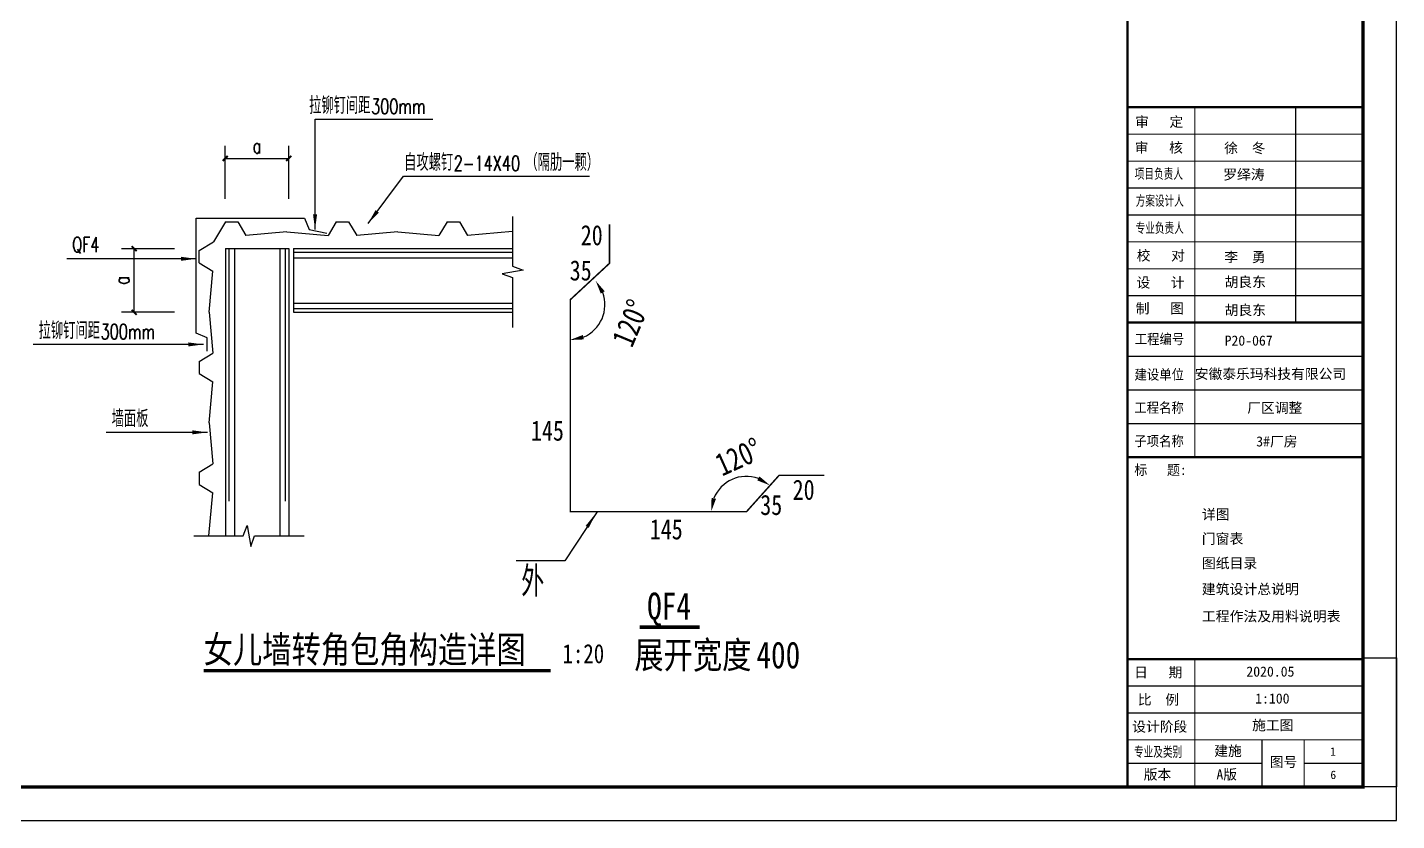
# Model space of a CAD drawing. Extents: x 683431 to 951238, y -788560 to -543702.
# Drawn here: x 843232 to 883931, y -788560 to -764985 of the extents above; entities that cross this region are included whole.
import ezdxf
from ezdxf.enums import TextEntityAlignment as Align

# ---------------------------------------------------------------- set-up
doc = ezdxf.new("R2010")
doc.units = 0
doc.header["$LTSCALE"] = 1000
doc.header["$MEASUREMENT"] = 0
doc.linetypes.add('HIDDEN', pattern=[7.5, 5, -2.5])
for name, color, linetype in [('BZ_标准图框', 7, 'Continuous'), ('PUB_DIM', 3, 'Continuous'), ('PUB_TEXT', 3, 'Continuous'), ('PUB_TITLE', 4, 'Continuous'), ('RAIL', 163, 'Continuous'), ('TK(图框线)', 45, 'Continuous')]:
    doc.layers.add(name, color=color, linetype=linetype)
doc.layers.add('VHSoft_barcode', color=7, linetype='Continuous', plot=False)
doc.styles.add('-宋体', font='', dxfattribs={"width": 0.8})
doc.styles.add('_TCH_DIM', font='SIMPLEX', dxfattribs={"bigfont": 'GBCBIG'})
doc.styles.add('_TCH_DIM_T3', font='SIMPLEX', dxfattribs={"width": 0.705882, "bigfont": 'GBCBIG'})
doc.styles.add('HT', font='')
doc.styles.add('TESD', font='tssdeng.shx', dxfattribs={"width": 0.8, "bigfont": '_hztxt.shx'})
doc.styles.add('宋体', font='')
doc.styles.get('-宋体').set_extended_font_data('SimSun')
doc.styles.get('HT').set_extended_font_data('SimHei')
doc.styles.get('宋体').set_extended_font_data('SimSun')
doc.dimstyles.new('_TCH_ARCH&&100', dxfattribs={"dimtxt": 297.5, "dimasz": 100, "dimexe": 250, "dimexo": 300, "dimgap": 126.25, "dimtad": 1, "dimdec": 0, "dimzin": 0, "dimdsep": 46, "dimtxsty": '_TCH_DIM_T3', "dimblk": 'ARCHTICK', "dimcen": 0.09, "dimazin": 2, "dimtfac": 1, "dimtdec": 0, "dimtix": 1, "dimtmove": 2, "dimatfit": 3, "dimfxl": 0, "dimtolj": 1, "dimtzin": 0, "dimarcsym": 0})

# ---------------------------------------------------------------- blocks, each defined once
blk = doc.blocks.new('_ARROW')
blk.add_solid([(0, 0), (-1, 0.1), (-1, -0.1)])
blk = doc.blocks.new('_ArchTick')
at = {"color": 0, "linetype": 'ByBlock', "const_width": 0.4}
blk.add_lwpolyline([(-0.5, -0.5), (0.5, 0.5)], dxfattribs=at)
blk = doc.blocks.new('*D28')
at = {"layer": 'Defpoints', "color": 0}
for p in [(4175, 8896), (5275, 8896), (5275, 7636)]:
    blk.add_point(p, dxfattribs=at)
at = {"layer": 'PUB_DIM', "color": 0, "lineweight": -2}
for p, q in [((4975, 8896), (3925, 8896)), ((4175, 7636), (4175, 8896)), ((4975, 7636), (3925, 7636))]:
    blk.add_line(p, q, dxfattribs=at)
at = {"layer": 'PUB_DIM', "color": 0, "lineweight": -2, "xscale": 100, "yscale": 100, "zscale": 100}
for p, rotation in [((4175, 8896), 90), ((4175, 7636), 270)]:
    blk.add_blockref('_ArchTick', p, dxfattribs=dict(at, rotation=rotation))
at = {"layer": 'PUB_DIM', "color": 7, "insert": (3926, 8266), "char_height": 297.5, "attachment_point": 5, "rotation": 90, "style": '_TCH_DIM_T3'}
blk.add_mtext('\\A1;a', dxfattribs=at)
blk = doc.blocks.new('*D29')
at = {"layer": 'Defpoints', "color": 0}
for p in [(7239, 10684), (5981, 9584), (7239, 9584)]:
    blk.add_point(p, dxfattribs=at)
at = {"layer": 'PUB_DIM', "color": 0, "lineweight": -2}
for p, q in [((5981, 9884), (5981, 10934)), ((7239, 9884), (7239, 10934)), ((5981, 10684), (7239, 10684))]:
    blk.add_line(p, q, dxfattribs=at)
at = {"layer": 'PUB_DIM', "color": 0, "lineweight": -2, "xscale": 100, "yscale": 100, "zscale": 100, "rotation": 180}
blk.add_blockref('_ArchTick', (5981, 10684), dxfattribs=at)
at = {"layer": 'PUB_DIM', "color": 0, "lineweight": -2, "xscale": 100, "yscale": 100, "zscale": 100}
blk.add_blockref('_ArchTick', (7239, 10684), dxfattribs=at)
at = {"layer": 'PUB_DIM', "color": 7, "insert": (6610, 10933), "char_height": 297.5, "attachment_point": 5, "style": '_TCH_DIM_T3'}
blk.add_mtext('\\A1;a', dxfattribs=at)
blk = doc.blocks.new('ht34rwe4')
h = blk.add_hatch(color=1)
h.paths.add_polyline_path([(738520, -622688), (738520, -619537), (737594, -619537), (737003, -620561), (735676, -620561), (735676, -619844), (735676, -619537), (735369, -619537), (735369, -620868), (737180, -620868), (737771, -619844), (738213, -619844), (738213, -622381), (738059, -622381), (737468, -621357), (735369, -621357), (735369, -622688), (735676, -622688), (735676, -622381), (735676, -621869), (737172, -621869), (737645, -622688)])
h.paths.add_polyline_path([(737822, -622381), (737349, -621562), (735676, -621562), (735676, -621459), (737409, -621459), (737941, -622381)], flags=16)
h = blk.add_hatch(color=1)
h.paths.add_polyline_path([(737468, -622688), (737290, -622381), (737058, -622381), (737058, -622688)])
h.paths.add_polyline_path([(736905, -622381), (736649, -622381), (736649, -622688), (736905, -622688)])
h.paths.add_polyline_path([(736495, -622381), (736239, -622381), (736239, -622688), (736495, -622688)])
h.paths.add_polyline_path([(735829, -622688), (736085, -622688), (736085, -622381), (735829, -622381)])
h.paths.add_polyline_path([(736884, -620356), (737062, -620049), (735881, -620049), (735881, -620356)])
h.paths.add_polyline_path([(737417, -619537), (737058, -619537), (737058, -619844), (737239, -619844)])
h.paths.add_polyline_path([(736905, -619537), (736649, -619537), (736649, -619844), (736905, -619844)])
h.paths.add_polyline_path([(736239, -619844), (736495, -619844), (736495, -619537), (736239, -619537)])
h.paths.add_polyline_path([(736085, -619844), (736085, -619537), (735829, -619537), (735829, -619844)])
for points in [[(735676, -619537), (735369, -619537), (735369, -620868), (737180, -620868), (737771, -619844), (738213, -619844), (738213, -622381), (738059, -622381), (737468, -621357), (735369, -621357), (735369, -622688), (735676, -622688)], [(735676, -619537), (735676, -619844)], [(735676, -621869), (737172, -621869), (737645, -622688), (738520, -622688), (738520, -619537), (737594, -619537), (737003, -620561), (735676, -620561), (735676, -619844)], [(737417, -619537), (737058, -619537), (737058, -619844), (737239, -619844)], [(737417, -619537), (737239, -619844)], [(737941, -622381), (737409, -621459), (735676, -621459)], [(735676, -621562), (735676, -621459)], [(737822, -622381), (737349, -621562), (735676, -621562)], [(735676, -622381), (735676, -621869)], [(737645, -622688), (737316, -622118)], [(735676, -622381), (735676, -622688)], [(737290, -622381), (737058, -622381), (737058, -622688), (737468, -622688)], [(737468, -622688), (737290, -622381)], [(737941, -622381), (737822, -622381)]]:
    blk.add_lwpolyline(points)
for points in [[(736085, -619537), (735829, -619537), (735829, -619844), (736085, -619844)], [(736495, -619537), (736239, -619537), (736239, -619844), (736495, -619844)], [(736905, -619537), (736649, -619537), (736649, -619844), (736905, -619844)], [(736884, -620356), (737062, -620049), (735881, -620049), (735881, -620356)], [(736085, -622381), (735829, -622381), (735829, -622688), (736085, -622688)], [(736495, -622381), (736239, -622381), (736239, -622688), (736495, -622688)], [(736905, -622381), (736649, -622381), (736649, -622688), (736905, -622688)]]:
    blk.add_lwpolyline(points, close=True)
at = {"layer": 'BZ_标准图框'}
for points, const_width in [([(684531, -617629), (741931, -617629)], 70), ([(685231, -617629), (685231, -621629)], 35), ([(685931, -617629), (685931, -624629)], 35), ([(685931, -617629), (685931, -624629)], 35), ([(686731, -617629), (686731, -624629)], 35), ([(687531, -617629), (687531, -624629)], 35), ([(688331, -617629), (688331, -624629)], 70), ([(694331, -617629), (694331, -624629)], 70), ([(695331, -617629), (695331, -624629)], 35), ([(696331, -617629), (696331, -624629)], 35), ([(697331, -617629), (697331, -624629)], 35), ([(698331, -617629), (698331, -624629)], 70), ([(699131, -617629), (699131, -624629)], 35), ([(699131, -617629), (699131, -624629)], 35), ([(699931, -617629), (699931, -624629)], 35), ([(700731, -617629), (700731, -624629)], 35), ([(701531, -617629), (701531, -624629)], 35), ([(702331, -617629), (702331, -624629)], 35), ([(703131, -617629), (703131, -624629)], 35), ([(703931, -617629), (703931, -624629)], 35), ([(704731, -617629), (704731, -624629)], 70), ([(714001, -624629), (714001, -617629)], 50), ([(714801, -624629), (714801, -617629)], 35), ([(715601, -624629), (715601, -617629)], 35), ([(716401, -624629), (716401, -617629)], 35), ([(717201, -624629), (717201, -617629)], 35), ([(718001, -624629), (718001, -617629)], 35), ([(718801, -617629), (718801, -624629)], 70), ([(728819, -617661), (728819, -624661)], 70), ([(684531, -619629), (685931, -619629)], 35), ([(685931, -619629), (688331, -619629)], 35), ([(694331, -619629), (704731, -619629)], 35), ([(718801, -619629), (714001, -619629)], 35), ([(684531, -621629), (685931, -621629)], 35), ([(698330, -622629), (704731, -622629)], 35), ([(718801, -622629), (714001, -622629)], 35), ([(684531, -622879), (685931, -622879)], 35), ([(685231, -622879), (685231, -624629)], 35)]:
    blk.add_lwpolyline(points, dxfattribs=dict(at, const_width=const_width))
at = {"layer": 'VHSoft_barcode'}
blk.add_lwpolyline([(684531, -624629), (688364, -624629), (688364, -625629), (684531, -625629)], close=True, dxfattribs=at)
at = {"layer": 'BZ_标准图框', "style": 'HT'}
for s, p in [('设计阶段', (686175, -617770)), ('版本 ', (684754, -618112)), ('比  例', (686977, -617938)), ('日   期', (687787, -617826)), ('制   图', (698605, -617874)), ('设   计', (699374, -617897)), ('校   对', (700176, -617903)), ('审   核', (703384, -617844)), ('审   定', (704150, -617857)), ('出图专用章', (713476, -617900)), ('电   气', (714246, -617926)), ('暖   通', (715020, -617936)), ('结   构', (716654, -617927)), ('建   筑', (717439, -617923)), ('注册师印章', (728185, -617930)), ('会签', (718267, -620191)), ('(正楷)', (718258, -621112)), ('图号', (685126, -621860))]:
    blk.add_text(s, height=300, rotation=270, dxfattribs=at).set_placement(p)
for s, height, width, p in [('专业及类别', 300, 0.7, (685428, -617822)), ('标   题:', 300, 0.95, (693803, -617831)), ('子项名称', 300, 0.9, (694662, -617830)), ('工程名称', 300, 0.9, (695653, -617830)), ('建设单位', 300, 0.9, (696639, -617837)), ('工程编号', 300, 0.9, (697693, -617844)), ('专业负责人', 300, 0.7, (700999, -617871)), ('方案设计人', 300, 0.7, (701806, -617872)), ('项目负责人', 300, 0.7, (702608, -617845)), ('给 排 水', 300, 0.85, (715836, -617918)), ('会签', 300, 0.85, (718227, -617923)), ('工程设计证书编号（甲级）：A134023074', 400, 0.6, (732360, -617920)), ('专业', 300, 0.85, (718218, -618665))]:
    blk.add_text(s, height=height, rotation=270, dxfattribs=dict(at, width=width)).set_placement(p)
at = {"layer": 'BZ_标准图框', "style": 'HT', "width": 0.5}
blk.add_text('宣城市建筑设计院有限公司', height=700, rotation=270, dxfattribs=at).set_placement((733527, -621091), align=Align.CENTER)
at = {"layer": 'TK(图框线)'}
for s, style, p in [('安徽泰乐玛科技有限公司', 'HT', (696658, -619629)), ('建施', 'HT', (685454, -620207)), ('A版', 'HT', (684754, -620273)), ('P20-067', '宋体', (697648, -620516)), ('胡良东', 'HT', (698555, -620516)), ('胡良东', 'HT', (699391, -620516)), ('李  勇', 'HT', (700131, -620509)), ('罗绎涛', 'HT', (702584, -620476)), ('徐  冬', 'HT', (703371, -620505)), ('周百平', 'HT', (716644, -620646)), ('董  荣', 'HT', (714252, -620646)), ('张  涛', 'HT', (715847, -620646)), ('胡良东', 'HT', (717469, -620646)), ('施工图', 'HT', (686218, -621333)), ('1:100', 'HT', (687011, -621425)), ('2020.05', 'HT', (687811, -621163)), ('厂区调整', 'HT', (695651, -621189))]:
    blk.add_text(s, height=300, rotation=270, dxfattribs=dict(at, style=style)).set_placement(p)
blk = doc.blocks.new('A$C30C515F8')
at = {"color": 3}
for p, q in [((5983.8, 9424.9), (5744.3, 9028.5)), ((5983.8, 9424.9), (6227.2, 9424.9)), ((6227.2, 9424.9), (6390.4, 9154.9)), ((7203.5, 9226.9), (6390.4, 9154.9)), ((7203.5, 9226.9), (8016.7, 9154.9)), ((8179.8, 9424.9), (8016.7, 9154.9)), ((8179.8, 9424.9), (8423.2, 9424.9)), ((8423.2, 9424.9), (8586.4, 9154.9)), ((9399.5, 9226.9), (8586.4, 9154.9)), ((9399.5, 9226.9), (10212.7, 9154.9)), ((10375.8, 9424.9), (10212.7, 9154.9)), ((10375.8, 9424.9), (10619.2, 9424.9)), ((10619.2, 9424.9), (10782.4, 9154.9)), ((11675.3, 9233.9), (10782.4, 9154.9)), ((5463.3, 8858.7), (5744.3, 9028.5)), ((5463.3, 8615.4), (5463.3, 8858.7)), ((5982.2, 8896.2), (7242.2, 8896.2)), ((5982.2, 8896.2), (5982.2, 3203.6)), ((6162.2, 8896.2), (6162.2, 3203.6)), ((7062.2, 8896.2), (7062.2, 3203.6)), ((7242.2, 8896.2), (7242.2, 3203.6)), ((7332.2, 8896.2), (7332.2, 7636.2)), ((7332.2, 8896.2), (11675.3, 8896.2)), ((7332.2, 8716.2), (11675.3, 8716.2)), ((5463.3, 8615.4), (5733.3, 8452.2)), ((5661.3, 7639), (5733.3, 8452.2)), ((5661.3, 7639), (5733.3, 6825.9)), ((7332.2, 7816.2), (11675.3, 7816.2)), ((7332.2, 7636.2), (11675.3, 7636.2)), ((5463.3, 6662.7), (5733.3, 6825.9)), ((5463.3, 6662.7), (5463.3, 6419.4)), ((5463.3, 6419.4), (5733.3, 6256.2)), ((5661.3, 5443), (5733.3, 6256.2)), ((5661.3, 5443), (5733.3, 4629.9)), ((5463.3, 4466.7), (5733.3, 4629.9)), ((5463.3, 4466.7), (5463.3, 4223.4)), ((5463.3, 4223.4), (5733.3, 4060.2)), ((5657.5, 3203.6), (5733.3, 4060.2))]:
    blk.add_line(p, q, dxfattribs=at)
at = {"color": 4, "linetype": 'HIDDEN'}
for p, q in [((6054.2, 8896.2), (6054.2, 3203.6)), ((7170.2, 8896.2), (7170.2, 3203.6)), ((7332.2, 8824.2), (11675.3, 8824.2)), ((7332.2, 7708.2), (11675.3, 7708.2))]:
    blk.add_line(p, q, dxfattribs=at)
at = {"color": 2}
blk.add_lwpolyline([(5623.9, 6866.4), (5623.9, 7131.2), (5402.2, 7223), (5402.2, 9497.4), (7549.7, 9497.4), (7641.6, 9275.7), (7989.8, 9205.6)], dxfattribs=at)
at = {"color": 0, "linetype": 'ByBlock'}
for centre, start, end in [((12803.3, 7786.7), 292.8853, 20.30957), ((16308.7, 3684.4), 70.33966, 157.76394)]:
    blk.add_arc(centre, 700.1, start, end, dxfattribs=at)
for points in [[(13498.3, 8053.2), (13421.5, 8006.2), (13319.1, 8260.1)], [(13066.4, 7185.8), (13084.7, 7097.7), (12811.2, 7086.6)], [(16521.2, 4305), (16567.3, 4382.4), (16776.2, 4205.5)], [(15616.5, 3958), (15704.9, 3940.7), (15608.6, 3684.4)]]:
    blk.add_solid(points, dxfattribs=at)
at = {"layer": 'Defpoints', "color": 0, "linetype": 'ByBlock'}
for p in [(13295, 7288.3), (16283.5, 4384.1), (16954.3, 4404), (12819.3, 3684.4), (16308.7, 3684.4), (16308.7, 3684.4)]:
    blk.add_point(p, dxfattribs=at)
at = {"layer": 'PUB_DIM'}
for p, q in [((7759.6, 9273.8), (7759.6, 11460.2)), ((7759.6, 11460.2), (10095.8, 11460.2)), ((8809.8, 9395.7), (9513.9, 10332.4)), ((9513.9, 10332.4), (13196.3, 10332.4)), ((3830.6, 8695.3), (2842, 8695.3)), ((5402.2, 8695.3), (3830.6, 8695.3)), ((4252.2, 6998.8), (2176.9, 6998.8)), ((5545.9, 6998.8), (4252.2, 6998.8)), ((4838.6, 5256.7), (3623.1, 5256.7)), ((5627.4, 5256.7), (4838.6, 5256.7))]:
    blk.add_line(p, q, dxfattribs=at)
for points in [[(7759.6, 9273.8, 0, 80, 0), (7759.6, 9573.8, 0, 0, 0)], [(8809.8, 9395.7, 0, 80, 0), (8990.1, 9635.5, 0, 0, 0)], [(5402.2, 8695.3, 0, 80, 0), (5102.2, 8695.3, 0, 0, 0)], [(5545.9, 6998.8, 0, 80, 0), (5245.9, 6998.8, 0, 0, 0)], [(5627.4, 5256.7, 0, 80, 0), (5327.4, 5256.7, 0, 0, 0)]]:
    blk.add_lwpolyline(points, format="xyseb", dxfattribs=at)
for points in [[(11675.3, 9533.9), (11675.3, 8547.6), (11885.3, 8471.1), (11465.3, 8397.1), (11675.3, 8322.6), (11675.3, 7336.2)], [(13348.4, 3684.4), (12710.3, 2709.2), (11742.9, 2709.2)], [(5357.5, 3203.6), (6337.3, 3203.6), (6413.8, 3413.6), (6487.8, 2993.6), (6562.3, 3203.6), (7542.2, 3203.6)]]:
    blk.add_lwpolyline(points, dxfattribs=at)
at = {"layer": 'PUB_DIM', "const_width": 70}
for points in [[(14190.3, 1398.2), (15384.2, 1398.2)], [(5552.6, 535), (12429.1, 535)]]:
    blk.add_lwpolyline(points, dxfattribs=at)
at = {"layer": 'PUB_TEXT', "const_width": 30}
blk.add_lwpolyline([(17851, 4404), (16954.3, 4404), (16308.7, 3684.4), (12819.3, 3684.4), (12819.3, 7886.8), (13594.7, 8606.3), (13594.7, 9381.3)], dxfattribs=at)
at = {"layer": 'PUB_DIM', "xscale": -360.0000000000325, "yscale": 360.0000000000003, "zscale": 360, "rotation": 236.8024162969851}
blk.add_blockref('_ARROW', (13348.4, 3684.4), dxfattribs=at)
at = {"color": 0, "linetype": 'ByBlock', "char_height": 450, "attachment_point": 5, "style": '-宋体'}
for insert, rotation in [((14011.6, 7423.1), 67.38791), ((16150.6, 4770), 24.20755)]:
    blk.add_mtext('\\A1;120°', dxfattribs=dict(at, insert=insert, rotation=rotation))
at = {"layer": 'PUB_TEXT', "style": '_TCH_DIM'}
for s, p in [('拉铆钉间距', (7642, 11565.2)), ('自攻螺钉', (9525.1, 10437.4)), ('（隔肋一颗）', (11928, 10437.4)), ('拉铆钉间距', (2281.9, 7103.8)), ('墙面板', (3728.1, 5361.7))]:
    blk.add_text(s, height=337.59, dxfattribs=at).set_placement(p)
at = {"layer": 'PUB_TEXT'}
for s, height, style, width, p in [('300mm', 297.5, '_TCH_DIM', 0.705882, (8870.8, 11565.2)), ('2-14X40', 297.5, '_TCH_DIM', 0.705882, (10508, 10437.4)), ('20', 400, '-宋体', 0.8, (13024.4, 8963.2)), ('QF4', 297.5, '_TCH_DIM', 0.705882, (2947, 8828.6)), ('35', 400, '-宋体', 0.8, (12805.6, 8265.6)), ('300mm', 297.5, '_TCH_DIM', 0.705882, (3510.7, 7103.8)), ('145', 400, '-宋体', 0.8, (12038, 5091.7)), ('20', 400, '-宋体', 0.8, (17223.4, 3919.4)), ('35', 400, '-宋体', 0.8, (16581.6, 3618.9)), ('145', 400, '-宋体', 0.8, (14392.3, 3136.3)), ('外', 600, 'TESD', 0.8, (11845.8, 2001.7)), ('QF4', 531.65, '宋体', 0.8, (14340.3, 1548.2)), ('女儿墙转角包角构造详图', 531.646, '宋体', 0.8, (5552.6, 688)), ('展开宽度', 531.65, '宋体', 0.8, (14086.3, 580.2)), ('400', 531.65, '宋体', 0.8, (16505.9, 580.2)), ('1:20', 379.75, '宋体', 0.8, (12662.5, 682))]:
    blk.add_text(s, height=height, dxfattribs=dict(at, style=style, width=width)).set_placement(p)
at = {"layer": 'PUB_DIM'}
for p1, p2, picture, middle in [((5981.4, 9584.4), (7239.4, 9584.4), '*D29', (6610.4, 10933.2)), ((5274.9, 7636.2), (5274.9, 8896.2), '*D28', (3926.2, 8266.2))]:
    dim = blk.add_aligned_dim(p1=p1, p2=p2, distance=1100, text='a', dimstyle='_TCH_ARCH&&100', dxfattribs=at)
    dim.commit()
    dim.dimension.update_dxf_attribs({"geometry": picture, "text_midpoint": middle})

msp = doc.modelspace()

# ---------------------------------------------------------------- linework, layer by layer
at = {"layer": 'PUB_TITLE'}
msp.add_lwpolyline([(799830.9, -788560.5), (883930.9, -788560.5), (883930.9, -729160.5), (799830.9, -729160.5)], close=True, dxfattribs=at)
at = {"layer": 'PUB_TITLE', "const_width": 100}
msp.add_lwpolyline([(802330.9, -787560.5), (882930.9, -787560.5), (882930.9, -730160.5), (802330.9, -730160.5)], close=True, dxfattribs=at)

# ---------------------------------------------------------------- block references
at = {"xscale": 1.5, "yscale": 1.5, "zscale": 1.5}
msp.add_blockref('A$C30C515F8', (840143.1, -784905.7), dxfattribs=at)
at = {"layer": 'RAIL', "rotation": 90}
msp.add_blockref('ht34rwe4', (258302.2, -1472091.2), dxfattribs=at)

# ---------------------------------------------------------------- texts
at = {"layer": 'TK(图框线)'}
for s, height, style, p in [('3#厂房', 300, 'HT', (879758.1, -777440)), ('详图', 302.11, '宋体', (878141.4, -779609.2)), ('门窗表', 302.11, '宋体', (878141.4, -780333.1)), ('图纸目录', 302.11, '宋体', (878141.4, -781060.2)), ('建筑设计总说明', 302.11, '宋体', (878141.4, -781830.3)), ('工程作法及用料说明表', 302.11, '宋体', (878141.4, -782639.7))]:
    msp.add_text(s, height=height, dxfattribs=dict(at, style=style)).set_placement(p)
at = {"layer": 'TK(图框线)', "style": '-宋体'}
for s, p in [('1', (882039.6, -786632.8)), ('6', (882048.2, -787324.3))]:
    msp.add_text(s, height=250, dxfattribs=at).set_placement(p, align=Align.CENTER)

doc.saveas('drawing.dxf')
